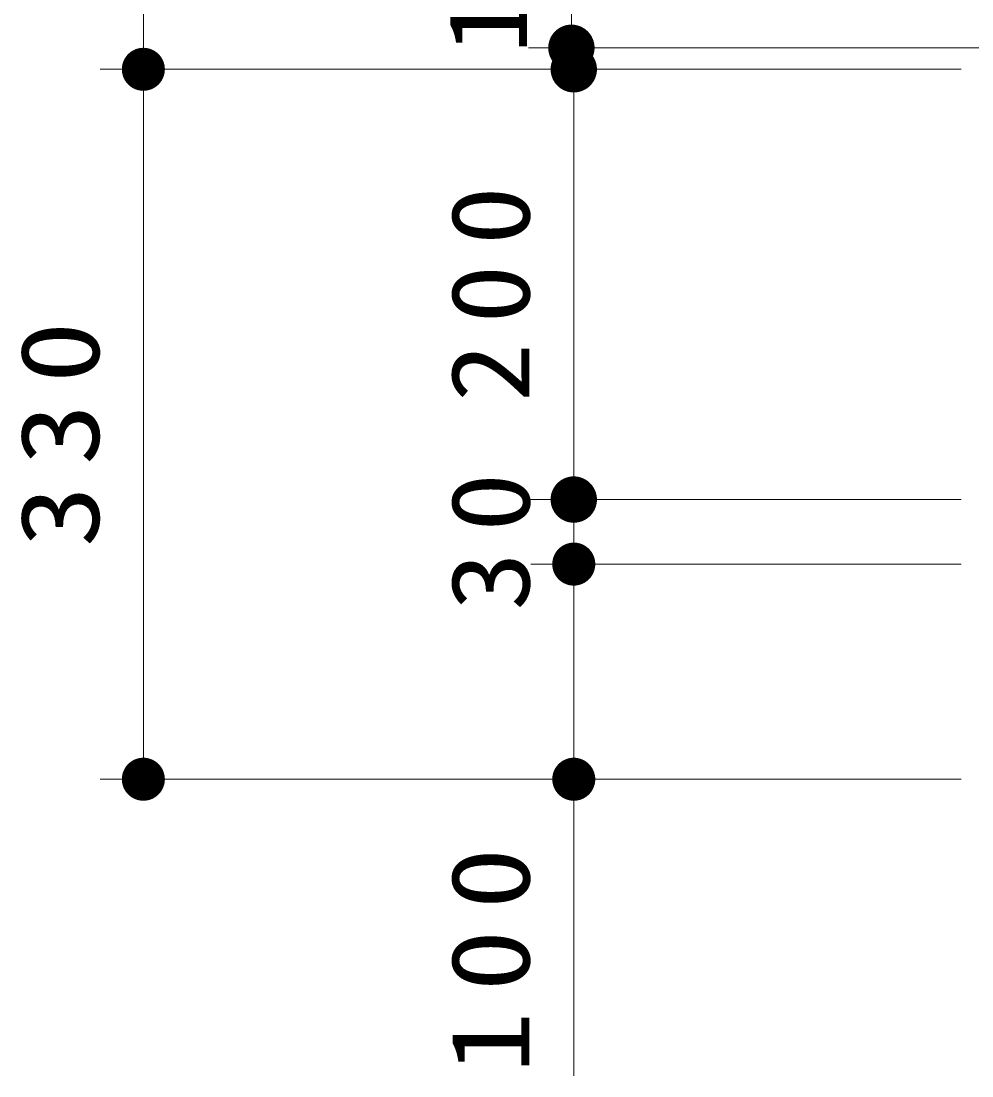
# Model space of a CAD drawing. Units: millimetres on the paper, scale 1:20. Extents: x -365 to 0, y -6 to 257.
# Drawn here: x -136.52 to -114.43, y 78.69 to 103.21 of the extents above; entities that cross this region are included whole.
import ezdxf

# ---------------------------------------------------------------- set-up
doc = ezdxf.new("R2010")
doc.units = ezdxf.units.MM
doc.layers.add('1_20', color=3, linetype='Continuous', lineweight=25)
doc.styles.add('ＭＳ ゴシック', font='')
doc.styles.get('ＭＳ ゴシック').set_extended_font_data('MS Gothic')

# ---------------------------------------------------------------- blocks, each defined once
blk = doc.blocks.new('filled_dot')
at = {"color": 0, "linetype": 'Continuous', "lineweight": -2, "const_width": 1.25}
blk.add_lwpolyline([(-0.625, 0, 1), (0.625, 0, 1)], format="xyb", close=True, dxfattribs=at)

msp = doc.modelspace()

# ---------------------------------------------------------------- linework, layer by layer
at = {"layer": '1_20', "color": 7, "lineweight": 13}
for p, q in [((-133.683, 102.086), (-133.683, 122.072)), ((-123.738, 102.586), (-123.738, 122.072)), ((-123.738, 102.086), (-123.738, 106.252)), ((-111.683, 102.586), (-124.738, 102.586)), ((-114.683, 102.086), (-134.683, 102.086)), ((-133.683, 85.586), (-133.683, 102.086)), ((-123.683, 92.086), (-123.683, 102.086)), ((-114.683, 92.086), (-124.683, 92.086)), ((-123.683, 90.586), (-123.683, 92.086)), ((-114.683, 90.586), (-124.683, 90.586)), ((-123.683, 78.691), (-123.683, 90.586)), ((-114.683, 85.586), (-134.683, 85.586))]:
    msp.add_line(p, q, dxfattribs=at)

# ---------------------------------------------------------------- block references
for p, xscale, yscale, rotation in [((-123.738, 102.586), 0.431, 0.431, 270), ((-133.683, 102.086), 0.4, 0.4, 270), ((-123.683, 102.086), 0.431, 0.431, 270), ((-123.683, 92.086), 0.431, 0.431, 270), ((-123.683, 90.586), 0.4, 0.4, 270), ((-133.683, 85.586), 0.4, 0.4, 90), ((-123.683, 85.586), 0.4, 0.4, 90)]:
    msp.add_blockref('filled_dot', p, dxfattribs=dict(at, xscale=xscale, yscale=yscale, rotation=rotation))

# ---------------------------------------------------------------- texts
at = {"layer": '1_20', "color": 7, "char_height": 1.833, "attachment_point": 8, "rotation": 90, "style": 'ＭＳ ゴシック'}
for s, insert in [('\\T1.34;\\W1.1;10', (-124.738, 104.283)), ('\\T1.33;\\W1.1;200', (-124.683, 97.086)), ('\\T1.33;\\W1.15;330', (-134.683, 93.836)), ('\\T1.34;\\W1.1;30', (-124.683, 91.336)), ('\\T1.33;\\W1.15;100', (-124.683, 81.608))]:
    msp.add_mtext(s, dxfattribs=dict(at, insert=insert))

doc.saveas('drawing.dxf')
